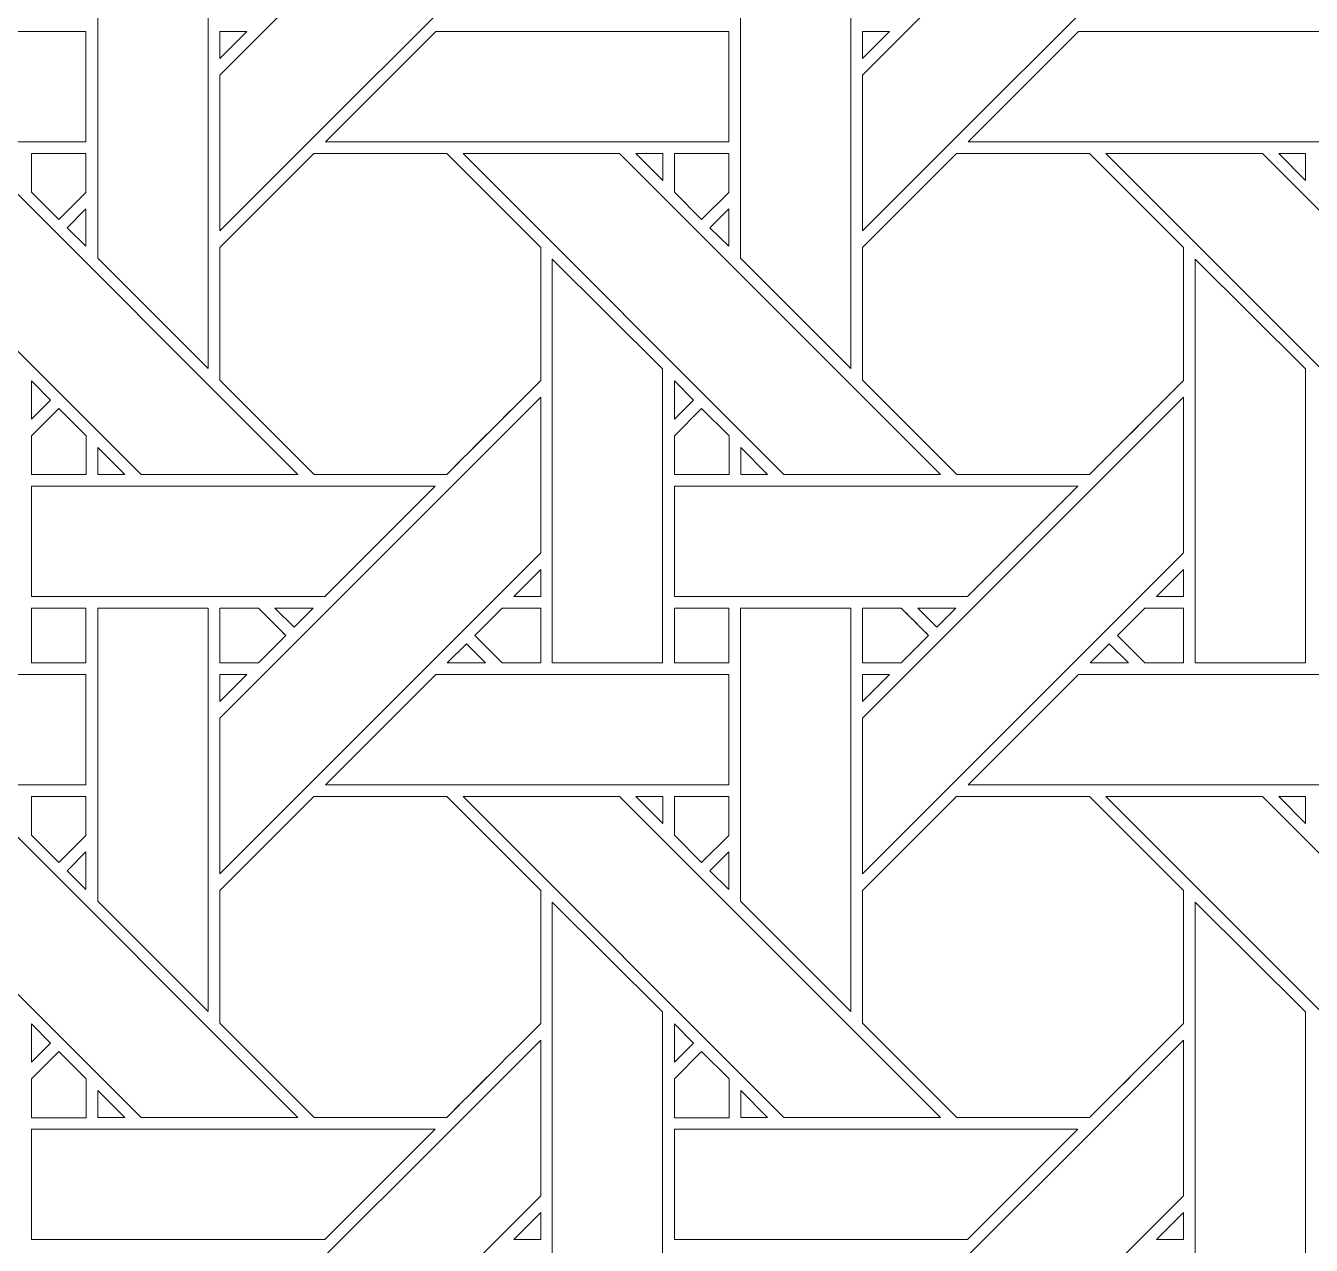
# Model space of a CAD drawing. Header units: inches. Extents: x 4.9 to 19.9, y 1.6 to 16.6.
# Drawn here: x 16.129 to 18.026, y 5.349 to 7.148 of the extents above; entities that cross this region are included whole.
import ezdxf

# ---------------------------------------------------------------- set-up
doc = ezdxf.new("R2010")
doc.units = ezdxf.units.IN
doc.header["$MEASUREMENT"] = 0
doc.layers.add('Design', color=7, linetype='Continuous', lineweight=0)

msp = doc.modelspace()

# ---------------------------------------------------------------- linework, layer by layer
at = {"layer": 'Design'}
for points, knots in [([(4.8829, 16.5948), (4.8829, 16.5948), (4.8829, 1.5948), (4.8829, 1.5948), (4.8829, 1.5948), (19.8829, 1.5948), (19.8829, 1.5948), (19.8829, 1.5948), (19.8829, 16.5948), (19.8829, 16.5948), (19.8829, 16.5948), (4.8829, 16.5948), (4.8829, 16.5948)], [0, 0, 0, 0, 1, 1, 1, 2, 2, 2, 3, 3, 3, 4, 4, 4, 4]), ([(5.684, 15.7937), (5.684, 15.7937), (5.684, 2.3959), (5.684, 2.3959), (5.684, 2.3959), (19.0818, 2.3959), (19.0818, 2.3959), (19.0818, 2.3959), (19.0818, 15.7937), (19.0818, 15.7937), (19.0818, 15.7937), (5.684, 15.7937), (5.684, 15.7937)], [0, 0, 0, 0, 1, 1, 1, 2, 2, 2, 3, 3, 3, 4, 4, 4, 4]), ([(16.889, 7.3192), (16.889, 7.3192), (16.4153, 6.8455), (16.4153, 6.8455), (16.4153, 6.8455), (16.4153, 7.0756), (16.4153, 7.0756), (16.4153, 7.0756), (16.889, 7.5492), (16.889, 7.5492), (16.889, 7.5492), (16.889, 7.3192), (16.889, 7.3192)], [0, 0, 0, 0, 1, 1, 1, 2, 2, 2, 3, 3, 3, 4, 4, 4, 4]), ([(17.8377, 7.3192), (17.8377, 7.3192), (17.364, 6.8455), (17.364, 6.8455), (17.364, 6.8455), (17.364, 7.0756), (17.364, 7.0756), (17.364, 7.0756), (17.8377, 7.5492), (17.8377, 7.5492), (17.8377, 7.5492), (17.8377, 7.3192), (17.8377, 7.3192)], [0, 0, 0, 0, 1, 1, 1, 2, 2, 2, 3, 3, 3, 4, 4, 4, 4]), ([(16.2352, 6.8055), (16.2352, 6.8055), (16.2352, 7.2377), (16.2352, 7.2377), (16.2352, 7.2377), (16.3982, 7.2377), (16.3982, 7.2377), (16.3982, 7.2377), (16.3982, 6.6426), (16.3982, 6.6426), (16.3982, 6.6426), (16.2352, 6.8055), (16.2352, 6.8055)], [0, 0, 0, 0, 1, 1, 1, 2, 2, 2, 3, 3, 3, 4, 4, 4, 4]), ([(17.184, 6.8055), (17.184, 6.8055), (17.184, 7.2377), (17.184, 7.2377), (17.184, 7.2377), (17.3469, 7.2377), (17.3469, 7.2377), (17.3469, 7.2377), (17.3469, 6.6426), (17.3469, 6.6426), (17.3469, 6.6426), (17.184, 6.8055), (17.184, 6.8055)], [0, 0, 0, 0, 1, 1, 1, 2, 2, 2, 3, 3, 3, 4, 4, 4, 4]), ([(16.2177, 7.1398), (16.2177, 7.1398), (16.2177, 6.977), (16.2177, 6.977), (16.2177, 6.977), (15.6224, 6.977), (15.6224, 6.977), (15.6224, 6.977), (15.7853, 7.1398), (15.7853, 7.1398), (15.7853, 7.1398), (16.2177, 7.1398), (16.2177, 7.1398)], [0, 0, 0, 0, 1, 1, 1, 2, 2, 2, 3, 3, 3, 4, 4, 4, 4]), ([(16.4551, 7.1398), (16.4551, 7.1398), (16.4153, 7.1), (16.4153, 7.1), (16.4153, 7.1), (16.4153, 7.1398), (16.4153, 7.1398), (16.4153, 7.1398), (16.4551, 7.1398), (16.4551, 7.1398)], [0, 0, 0, 0, 1, 1, 1, 2, 2, 2, 3, 3, 3, 3]), ([(17.1664, 7.1398), (17.1664, 7.1398), (17.1664, 6.977), (17.1664, 6.977), (17.1664, 6.977), (16.5711, 6.977), (16.5711, 6.977), (16.5711, 6.977), (16.734, 7.1398), (16.734, 7.1398), (16.734, 7.1398), (17.1664, 7.1398), (17.1664, 7.1398)], [0, 0, 0, 0, 1, 1, 1, 2, 2, 2, 3, 3, 3, 4, 4, 4, 4]), ([(17.4039, 7.1398), (17.4039, 7.1398), (17.364, 7.1), (17.364, 7.1), (17.364, 7.1), (17.364, 7.1398), (17.364, 7.1398), (17.364, 7.1398), (17.4039, 7.1398), (17.4039, 7.1398)], [0, 0, 0, 0, 1, 1, 1, 2, 2, 2, 3, 3, 3, 3]), ([(18.1152, 7.1398), (18.1152, 7.1398), (18.1152, 6.977), (18.1152, 6.977), (18.1152, 6.977), (17.5199, 6.977), (17.5199, 6.977), (17.5199, 6.977), (17.6827, 7.1398), (17.6827, 7.1398), (17.6827, 7.1398), (18.1152, 7.1398), (18.1152, 7.1398)], [0, 0, 0, 0, 1, 1, 1, 2, 2, 2, 3, 3, 3, 4, 4, 4, 4]), ([(16.2993, 6.4862), (16.2993, 6.4862), (15.8257, 6.9599), (15.8257, 6.9599), (15.8257, 6.9599), (16.0567, 6.9599), (16.0567, 6.9599), (16.0567, 6.9599), (16.5303, 6.4862), (16.5303, 6.4862), (16.5303, 6.4862), (16.2993, 6.4862), (16.2993, 6.4862)], [0, 0, 0, 0, 1, 1, 1, 2, 2, 2, 3, 3, 3, 4, 4, 4, 4]), ([(16.2177, 6.9599), (16.2177, 6.9599), (16.2177, 6.9023), (16.2177, 6.9023), (16.2177, 6.9023), (16.1778, 6.8623), (16.1778, 6.8623), (16.1778, 6.8623), (16.1375, 6.9027), (16.1375, 6.9027), (16.1375, 6.9027), (16.1375, 6.9599), (16.1375, 6.9599), (16.1375, 6.9599), (16.2177, 6.9599), (16.2177, 6.9599)], [0, 0, 0, 0, 1, 1, 1, 2, 2, 2, 3, 3, 3, 4, 4, 4, 5, 5, 5, 5]), ([(16.1778, 6.8623), (16.1778, 6.8623), (16.1375, 6.9027), (16.1375, 6.9027), (16.1375, 6.9027), (16.1375, 6.9599), (16.1375, 6.9599), (16.1375, 6.9599), (16.2177, 6.9599), (16.2177, 6.9599), (16.2177, 6.9599), (16.2177, 6.9023), (16.2177, 6.9023), (16.2177, 6.9023), (16.1778, 6.8623), (16.1778, 6.8623)], [0, 0, 0, 0, 1, 1, 1, 2, 2, 2, 3, 3, 3, 4, 4, 4, 5, 5, 5, 5]), ([(16.554, 6.9598), (16.554, 6.9598), (16.7502, 6.9598), (16.7502, 6.9598), (16.7502, 6.9598), (16.889, 6.8211), (16.889, 6.8211), (16.889, 6.8211), (16.889, 6.6249), (16.889, 6.6249), (16.8712, 6.607), (16.7593, 6.4952), (16.7503, 6.4862), (16.7503, 6.4862), (16.5546, 6.4862), (16.5546, 6.4862), (16.5546, 6.4862), (16.4153, 6.6255), (16.4153, 6.6255), (16.4153, 6.6255), (16.4153, 6.8211), (16.4153, 6.8211), (16.4153, 6.8211), (16.554, 6.9598), (16.554, 6.9598)], [0, 0, 0, 0, 1, 1, 1, 2, 2, 2, 3, 3, 3, 4, 4, 4, 5, 5, 5, 6, 6, 6, 7, 7, 7, 8, 8, 8, 8]), ([(16.889, 6.6249), (16.8711, 6.6069), (16.7592, 6.4952), (16.7503, 6.4862), (16.7503, 6.4862), (16.5546, 6.4862), (16.5546, 6.4862), (16.5546, 6.4862), (16.4153, 6.6255), (16.4153, 6.6255), (16.4153, 6.6255), (16.4153, 6.8211), (16.4153, 6.8211), (16.4153, 6.8211), (16.554, 6.9598), (16.554, 6.9598), (16.554, 6.9598), (16.7502, 6.9598), (16.7502, 6.9598), (16.7502, 6.9598), (16.889, 6.8211), (16.889, 6.8211), (16.889, 6.8211), (16.889, 6.6249), (16.889, 6.6249)], [0, 0, 0, 0, 1, 1, 1, 2, 2, 2, 3, 3, 3, 4, 4, 4, 5, 5, 5, 6, 6, 6, 7, 7, 7, 8, 8, 8, 8]), ([(17.248, 6.4862), (17.248, 6.4862), (16.7745, 6.9599), (16.7745, 6.9599), (16.7745, 6.9599), (17.0054, 6.9599), (17.0054, 6.9599), (17.0054, 6.9599), (17.479, 6.4862), (17.479, 6.4862), (17.479, 6.4862), (17.248, 6.4862), (17.248, 6.4862)], [0, 0, 0, 0, 1, 1, 1, 2, 2, 2, 3, 3, 3, 4, 4, 4, 4]), ([(17.069, 6.9599), (17.069, 6.9599), (17.069, 6.92), (17.069, 6.92), (17.069, 6.92), (17.0295, 6.9599), (17.0295, 6.9599), (17.0295, 6.9599), (17.069, 6.9599), (17.069, 6.9599)], [0, 0, 0, 0, 1, 1, 1, 2, 2, 2, 3, 3, 3, 3]), ([(17.1665, 6.9599), (17.1665, 6.9599), (17.1665, 6.9023), (17.1665, 6.9023), (17.1665, 6.9023), (17.1265, 6.8623), (17.1265, 6.8623), (17.1265, 6.8623), (17.0862, 6.9027), (17.0862, 6.9027), (17.0862, 6.9027), (17.0862, 6.9599), (17.0862, 6.9599), (17.0862, 6.9599), (17.1665, 6.9599), (17.1665, 6.9599)], [0, 0, 0, 0, 1, 1, 1, 2, 2, 2, 3, 3, 3, 4, 4, 4, 5, 5, 5, 5]), ([(17.1265, 6.8623), (17.1265, 6.8623), (17.0862, 6.9027), (17.0862, 6.9027), (17.0862, 6.9027), (17.0862, 6.9599), (17.0862, 6.9599), (17.0862, 6.9599), (17.1665, 6.9599), (17.1665, 6.9599), (17.1665, 6.9599), (17.1665, 6.9023), (17.1665, 6.9023), (17.1665, 6.9023), (17.1265, 6.8623), (17.1265, 6.8623)], [0, 0, 0, 0, 1, 1, 1, 2, 2, 2, 3, 3, 3, 4, 4, 4, 5, 5, 5, 5]), ([(17.5028, 6.9598), (17.5028, 6.9598), (17.699, 6.9598), (17.699, 6.9598), (17.699, 6.9598), (17.8377, 6.8211), (17.8377, 6.8211), (17.8377, 6.8211), (17.8377, 6.6249), (17.8377, 6.6249), (17.8199, 6.607), (17.708, 6.4952), (17.699, 6.4862), (17.699, 6.4862), (17.5033, 6.4862), (17.5033, 6.4862), (17.5033, 6.4862), (17.3641, 6.6255), (17.3641, 6.6255), (17.3641, 6.6255), (17.3641, 6.8211), (17.3641, 6.8211), (17.3641, 6.8211), (17.5028, 6.9598), (17.5028, 6.9598)], [0, 0, 0, 0, 1, 1, 1, 2, 2, 2, 3, 3, 3, 4, 4, 4, 5, 5, 5, 6, 6, 6, 7, 7, 7, 8, 8, 8, 8]), ([(17.8377, 6.6249), (17.82, 6.6071), (17.7081, 6.4953), (17.699, 6.4862), (17.699, 6.4862), (17.5033, 6.4862), (17.5033, 6.4862), (17.5033, 6.4862), (17.3641, 6.6255), (17.3641, 6.6255), (17.3641, 6.6255), (17.3641, 6.8211), (17.3641, 6.8211), (17.3641, 6.8211), (17.5028, 6.9598), (17.5028, 6.9598), (17.5028, 6.9598), (17.699, 6.9598), (17.699, 6.9598), (17.699, 6.9598), (17.8377, 6.8211), (17.8377, 6.8211), (17.8377, 6.8211), (17.8377, 6.6249), (17.8377, 6.6249)], [0, 0, 0, 0, 1, 1, 1, 2, 2, 2, 3, 3, 3, 4, 4, 4, 5, 5, 5, 6, 6, 6, 7, 7, 7, 8, 8, 8, 8]), ([(18.1968, 6.4862), (18.1968, 6.4862), (17.7232, 6.9599), (17.7232, 6.9599), (17.7232, 6.9599), (17.9541, 6.9599), (17.9541, 6.9599), (17.9541, 6.9599), (18.4278, 6.4862), (18.4278, 6.4862), (18.4278, 6.4862), (18.1968, 6.4862), (18.1968, 6.4862)], [0, 0, 0, 0, 1, 1, 1, 2, 2, 2, 3, 3, 3, 4, 4, 4, 4]), ([(18.0177, 6.9599), (18.0177, 6.9599), (18.0177, 6.92), (18.0177, 6.92), (18.0177, 6.92), (17.9783, 6.9599), (17.9783, 6.9599), (17.9783, 6.9599), (18.0177, 6.9599), (18.0177, 6.9599)], [0, 0, 0, 0, 1, 1, 1, 2, 2, 2, 3, 3, 3, 3]), ([(16.2177, 6.878), (16.2177, 6.878), (16.2177, 6.8229), (16.2177, 6.8229), (16.2177, 6.8229), (16.1899, 6.8503), (16.1899, 6.8503), (16.1899, 6.8503), (16.2177, 6.878), (16.2177, 6.878)], [0, 0, 0, 0, 1, 1, 1, 2, 2, 2, 3, 3, 3, 3]), ([(17.1664, 6.878), (17.1664, 6.878), (17.1664, 6.8229), (17.1664, 6.8229), (17.1664, 6.8229), (17.1387, 6.8503), (17.1387, 6.8503), (17.1387, 6.8503), (17.1664, 6.878), (17.1664, 6.878)], [0, 0, 0, 0, 1, 1, 1, 2, 2, 2, 3, 3, 3, 3]), ([(16.9061, 6.2082), (16.9061, 6.2082), (16.9061, 6.8041), (16.9061, 6.8041), (16.9061, 6.8041), (17.0689, 6.6419), (17.0689, 6.6419), (17.0689, 6.6419), (17.0689, 6.2082), (17.0689, 6.2082), (17.0689, 6.2082), (16.9061, 6.2082), (16.9061, 6.2082)], [0, 0, 0, 0, 1, 1, 1, 2, 2, 2, 3, 3, 3, 4, 4, 4, 4]), ([(17.8548, 6.2082), (17.8548, 6.2082), (17.8548, 6.8041), (17.8548, 6.8041), (17.8548, 6.8041), (18.0176, 6.6419), (18.0176, 6.6419), (18.0176, 6.6419), (18.0176, 6.2082), (18.0176, 6.2082), (18.0176, 6.2082), (17.8548, 6.2082), (17.8548, 6.2082)], [0, 0, 0, 0, 1, 1, 1, 2, 2, 2, 3, 3, 3, 4, 4, 4, 4]), ([(16.1374, 6.5677), (16.1374, 6.5677), (16.1374, 6.6244), (16.1374, 6.6244), (16.1374, 6.6244), (16.1656, 6.5958), (16.1656, 6.5958), (16.1656, 6.5958), (16.1374, 6.5677), (16.1374, 6.5677)], [0, 0, 0, 0, 1, 1, 1, 2, 2, 2, 3, 3, 3, 3]), ([(17.0862, 6.5677), (17.0862, 6.5677), (17.0862, 6.6244), (17.0862, 6.6244), (17.0862, 6.6244), (17.1144, 6.5958), (17.1144, 6.5958), (17.1144, 6.5958), (17.0862, 6.5677), (17.0862, 6.5677)], [0, 0, 0, 0, 1, 1, 1, 2, 2, 2, 3, 3, 3, 3]), ([(16.889, 6.3705), (16.889, 6.3705), (16.4153, 5.8968), (16.4153, 5.8968), (16.4153, 5.8968), (16.4153, 6.1269), (16.4153, 6.1269), (16.4153, 6.1269), (16.889, 6.6005), (16.889, 6.6005), (16.889, 6.6005), (16.889, 6.3705), (16.889, 6.3705)], [0, 0, 0, 0, 1, 1, 1, 2, 2, 2, 3, 3, 3, 4, 4, 4, 4]), ([(17.8377, 6.3705), (17.8377, 6.3705), (17.364, 5.8968), (17.364, 5.8968), (17.364, 5.8968), (17.364, 6.1269), (17.364, 6.1269), (17.364, 6.1269), (17.8377, 6.6005), (17.8377, 6.6005), (17.8377, 6.6005), (17.8377, 6.3705), (17.8377, 6.3705)], [0, 0, 0, 0, 1, 1, 1, 2, 2, 2, 3, 3, 3, 4, 4, 4, 4]), ([(16.1375, 6.486), (16.1375, 6.486), (16.1375, 6.5433), (16.1375, 6.5433), (16.1375, 6.5433), (16.1778, 6.5836), (16.1778, 6.5836), (16.1778, 6.5836), (16.2181, 6.5433), (16.2181, 6.5433), (16.2181, 6.5433), (16.2181, 6.486), (16.2181, 6.486), (16.2181, 6.486), (16.1375, 6.486), (16.1375, 6.486)], [0, 0, 0, 0, 1, 1, 1, 2, 2, 2, 3, 3, 3, 4, 4, 4, 5, 5, 5, 5]), ([(16.1778, 6.5836), (16.1778, 6.5836), (16.2181, 6.5433), (16.2181, 6.5433), (16.2181, 6.5433), (16.2181, 6.486), (16.2181, 6.486), (16.2181, 6.486), (16.1375, 6.486), (16.1375, 6.486), (16.1375, 6.486), (16.1375, 6.5433), (16.1375, 6.5433), (16.1375, 6.5433), (16.1778, 6.5836), (16.1778, 6.5836)], [0, 0, 0, 0, 1, 1, 1, 2, 2, 2, 3, 3, 3, 4, 4, 4, 5, 5, 5, 5]), ([(17.0862, 6.486), (17.0862, 6.486), (17.0862, 6.5433), (17.0862, 6.5433), (17.0862, 6.5433), (17.1265, 6.5836), (17.1265, 6.5836), (17.1265, 6.5836), (17.1669, 6.5433), (17.1669, 6.5433), (17.1669, 6.5433), (17.1669, 6.486), (17.1669, 6.486), (17.1669, 6.486), (17.0862, 6.486), (17.0862, 6.486)], [0, 0, 0, 0, 1, 1, 1, 2, 2, 2, 3, 3, 3, 4, 4, 4, 5, 5, 5, 5]), ([(17.1265, 6.5836), (17.1265, 6.5836), (17.1669, 6.5433), (17.1669, 6.5433), (17.1669, 6.5433), (17.1669, 6.486), (17.1669, 6.486), (17.1669, 6.486), (17.0862, 6.486), (17.0862, 6.486), (17.0862, 6.486), (17.0862, 6.5433), (17.0862, 6.5433), (17.0862, 6.5433), (17.1265, 6.5836), (17.1265, 6.5836)], [0, 0, 0, 0, 1, 1, 1, 2, 2, 2, 3, 3, 3, 4, 4, 4, 5, 5, 5, 5]), ([(16.2354, 6.4862), (16.2354, 6.4862), (16.2354, 6.526), (16.2354, 6.526), (16.2354, 6.526), (16.2751, 6.4862), (16.2751, 6.4862), (16.2751, 6.4862), (16.2354, 6.4862), (16.2354, 6.4862)], [0, 0, 0, 0, 1, 1, 1, 2, 2, 2, 3, 3, 3, 3]), ([(17.1841, 6.4862), (17.1841, 6.4862), (17.1841, 6.526), (17.1841, 6.526), (17.1841, 6.526), (17.2238, 6.4862), (17.2238, 6.4862), (17.2238, 6.4862), (17.1841, 6.4862), (17.1841, 6.4862)], [0, 0, 0, 0, 1, 1, 1, 2, 2, 2, 3, 3, 3, 3]), ([(16.5704, 6.3063), (16.5704, 6.3063), (16.1375, 6.3063), (16.1375, 6.3063), (16.1375, 6.3063), (16.1375, 6.469), (16.1375, 6.469), (16.1375, 6.469), (16.7332, 6.469), (16.7332, 6.469), (16.7332, 6.469), (16.5704, 6.3063), (16.5704, 6.3063)], [0, 0, 0, 0, 1, 1, 1, 2, 2, 2, 3, 3, 3, 4, 4, 4, 4]), ([(17.5191, 6.3063), (17.5191, 6.3063), (17.0862, 6.3063), (17.0862, 6.3063), (17.0862, 6.3063), (17.0862, 6.469), (17.0862, 6.469), (17.0862, 6.469), (17.6819, 6.469), (17.6819, 6.469), (17.6819, 6.469), (17.5191, 6.3063), (17.5191, 6.3063)], [0, 0, 0, 0, 1, 1, 1, 2, 2, 2, 3, 3, 3, 4, 4, 4, 4]), ([(16.889, 6.3461), (16.889, 6.3461), (16.889, 6.3063), (16.889, 6.3063), (16.889, 6.3063), (16.8492, 6.3063), (16.8492, 6.3063), (16.8492, 6.3063), (16.889, 6.3461), (16.889, 6.3461)], [0, 0, 0, 0, 1, 1, 1, 2, 2, 2, 3, 3, 3, 3]), ([(17.8377, 6.3461), (17.8377, 6.3461), (17.8377, 6.3063), (17.8377, 6.3063), (17.8377, 6.3063), (17.7979, 6.3063), (17.7979, 6.3063), (17.7979, 6.3063), (17.8377, 6.3461), (17.8377, 6.3461)], [0, 0, 0, 0, 1, 1, 1, 2, 2, 2, 3, 3, 3, 3]), ([(16.1375, 6.289), (16.1375, 6.289), (16.2177, 6.289), (16.2177, 6.289), (16.2177, 6.289), (16.2177, 6.2082), (16.2177, 6.2082), (16.2177, 6.2082), (16.1375, 6.2082), (16.1375, 6.2082), (16.1375, 6.2082), (16.1375, 6.289), (16.1375, 6.289)], [0, 0, 0, 0, 1, 1, 1, 2, 2, 2, 3, 3, 3, 4, 4, 4, 4]), ([(16.1375, 6.2082), (16.1375, 6.2082), (16.1375, 6.289), (16.1375, 6.289), (16.1375, 6.289), (16.2177, 6.289), (16.2177, 6.289), (16.2177, 6.289), (16.2177, 6.2082), (16.2177, 6.2082), (16.2177, 6.2082), (16.1375, 6.2082), (16.1375, 6.2082)], [0, 0, 0, 0, 1, 1, 1, 2, 2, 2, 3, 3, 3, 4, 4, 4, 4]), ([(16.2352, 5.8568), (16.2352, 5.8568), (16.2352, 6.289), (16.2352, 6.289), (16.2352, 6.289), (16.3982, 6.289), (16.3982, 6.289), (16.3982, 6.289), (16.3982, 5.6939), (16.3982, 5.6939), (16.3982, 5.6939), (16.2352, 5.8568), (16.2352, 5.8568)], [0, 0, 0, 0, 1, 1, 1, 2, 2, 2, 3, 3, 3, 4, 4, 4, 4]), ([(16.4724, 6.289), (16.4775, 6.2839), (16.5083, 6.2531), (16.5127, 6.2486), (16.5127, 6.2486), (16.4723, 6.2082), (16.4723, 6.2082), (16.4723, 6.2082), (16.4153, 6.2082), (16.4153, 6.2082), (16.4153, 6.2082), (16.4153, 6.289), (16.4153, 6.289), (16.4153, 6.289), (16.4724, 6.289), (16.4724, 6.289)], [0, 0, 0, 0, 1, 1, 1, 2, 2, 2, 3, 3, 3, 4, 4, 4, 5, 5, 5, 5]), ([(16.5127, 6.2486), (16.5127, 6.2486), (16.4723, 6.2082), (16.4723, 6.2082), (16.4723, 6.2082), (16.4153, 6.2082), (16.4153, 6.2082), (16.4153, 6.2082), (16.4153, 6.289), (16.4153, 6.289), (16.4153, 6.289), (16.4724, 6.289), (16.4724, 6.289), (16.4777, 6.2837), (16.5085, 6.2528), (16.5127, 6.2486)], [0, 0, 0, 0, 1, 1, 1, 2, 2, 2, 3, 3, 3, 4, 4, 4, 5, 5, 5, 5]), ([(16.4967, 6.289), (16.4967, 6.289), (16.5532, 6.289), (16.5532, 6.289), (16.5532, 6.289), (16.5249, 6.2608), (16.5249, 6.2608), (16.5249, 6.2608), (16.4967, 6.289), (16.4967, 6.289)], [0, 0, 0, 0, 1, 1, 1, 2, 2, 2, 3, 3, 3, 3]), ([(16.8319, 6.2082), (16.8319, 6.2082), (16.7915, 6.2486), (16.7915, 6.2486), (16.7915, 6.2486), (16.832, 6.289), (16.832, 6.289), (16.832, 6.289), (16.889, 6.289), (16.889, 6.289), (16.889, 6.289), (16.889, 6.2082), (16.889, 6.2082), (16.889, 6.2082), (16.8319, 6.2082), (16.8319, 6.2082)], [0, 0, 0, 0, 1, 1, 1, 2, 2, 2, 3, 3, 3, 4, 4, 4, 5, 5, 5, 5]), ([(16.889, 6.2082), (16.889, 6.2082), (16.8319, 6.2082), (16.8319, 6.2082), (16.8319, 6.2082), (16.7915, 6.2486), (16.7915, 6.2486), (16.7915, 6.2486), (16.832, 6.289), (16.832, 6.289), (16.832, 6.289), (16.889, 6.289), (16.889, 6.289), (16.889, 6.289), (16.889, 6.2082), (16.889, 6.2082)], [0, 0, 0, 0, 1, 1, 1, 2, 2, 2, 3, 3, 3, 4, 4, 4, 5, 5, 5, 5]), ([(17.0862, 6.2082), (17.0862, 6.2082), (17.0862, 6.289), (17.0862, 6.289), (17.0862, 6.289), (17.1665, 6.289), (17.1665, 6.289), (17.1665, 6.289), (17.1665, 6.2082), (17.1665, 6.2082), (17.1665, 6.2082), (17.0862, 6.2082), (17.0862, 6.2082)], [0, 0, 0, 0, 1, 1, 1, 2, 2, 2, 3, 3, 3, 4, 4, 4, 4]), ([(17.0862, 6.2082), (17.0862, 6.2082), (17.0862, 6.289), (17.0862, 6.289), (17.0862, 6.289), (17.1665, 6.289), (17.1665, 6.289), (17.1665, 6.289), (17.1665, 6.2082), (17.1665, 6.2082), (17.1665, 6.2082), (17.0862, 6.2082), (17.0862, 6.2082)], [0, 0, 0, 0, 1, 1, 1, 2, 2, 2, 3, 3, 3, 4, 4, 4, 4]), ([(17.184, 5.8568), (17.184, 5.8568), (17.184, 6.289), (17.184, 6.289), (17.184, 6.289), (17.3469, 6.289), (17.3469, 6.289), (17.3469, 6.289), (17.3469, 5.6939), (17.3469, 5.6939), (17.3469, 5.6939), (17.184, 5.8568), (17.184, 5.8568)], [0, 0, 0, 0, 1, 1, 1, 2, 2, 2, 3, 3, 3, 4, 4, 4, 4]), ([(17.4211, 6.289), (17.4263, 6.2839), (17.457, 6.2531), (17.4615, 6.2486), (17.4615, 6.2486), (17.421, 6.2082), (17.421, 6.2082), (17.421, 6.2082), (17.3641, 6.2082), (17.3641, 6.2082), (17.3641, 6.2082), (17.3641, 6.289), (17.3641, 6.289), (17.3641, 6.289), (17.4211, 6.289), (17.4211, 6.289)], [0, 0, 0, 0, 1, 1, 1, 2, 2, 2, 3, 3, 3, 4, 4, 4, 5, 5, 5, 5]), ([(17.4467, 6.2634), (17.4467, 6.2634), (17.4615, 6.2486), (17.4615, 6.2486), (17.4615, 6.2486), (17.421, 6.2082), (17.421, 6.2082), (17.421, 6.2082), (17.3641, 6.2082), (17.3641, 6.2082), (17.3641, 6.2082), (17.3641, 6.289), (17.3641, 6.289), (17.3641, 6.289), (17.4211, 6.289), (17.4211, 6.289), (17.4267, 6.2834), (17.4371, 6.273), (17.4467, 6.2634)], [0, 0, 0, 0, 1, 1, 1, 2, 2, 2, 3, 3, 3, 4, 4, 4, 5, 5, 5, 6, 6, 6, 6]), ([(17.4455, 6.289), (17.4455, 6.289), (17.5019, 6.289), (17.5019, 6.289), (17.5019, 6.289), (17.4736, 6.2608), (17.4736, 6.2608), (17.4736, 6.2608), (17.4455, 6.289), (17.4455, 6.289)], [0, 0, 0, 0, 1, 1, 1, 2, 2, 2, 3, 3, 3, 3]), ([(17.7806, 6.2082), (17.7806, 6.2082), (17.7403, 6.2486), (17.7403, 6.2486), (17.7403, 6.2486), (17.7807, 6.289), (17.7807, 6.289), (17.7807, 6.289), (17.8377, 6.289), (17.8377, 6.289), (17.8377, 6.289), (17.8377, 6.2082), (17.8377, 6.2082), (17.8377, 6.2082), (17.7806, 6.2082), (17.7806, 6.2082)], [0, 0, 0, 0, 1, 1, 1, 2, 2, 2, 3, 3, 3, 4, 4, 4, 5, 5, 5, 5]), ([(17.8377, 6.2082), (17.8377, 6.2082), (17.7806, 6.2082), (17.7806, 6.2082), (17.7806, 6.2082), (17.7403, 6.2486), (17.7403, 6.2486), (17.7403, 6.2486), (17.7807, 6.289), (17.7807, 6.289), (17.7807, 6.289), (17.8377, 6.289), (17.8377, 6.289), (17.8377, 6.289), (17.8377, 6.2082), (17.8377, 6.2082)], [0, 0, 0, 0, 1, 1, 1, 2, 2, 2, 3, 3, 3, 4, 4, 4, 5, 5, 5, 5]), ([(16.7794, 6.2365), (16.7794, 6.2365), (16.8076, 6.2082), (16.8076, 6.2082), (16.8076, 6.2082), (16.7511, 6.2082), (16.7511, 6.2082), (16.7511, 6.2082), (16.7794, 6.2365), (16.7794, 6.2365)], [0, 0, 0, 0, 1, 1, 1, 2, 2, 2, 3, 3, 3, 3]), ([(17.7281, 6.2365), (17.7281, 6.2365), (17.7564, 6.2082), (17.7564, 6.2082), (17.7564, 6.2082), (17.6999, 6.2082), (17.6999, 6.2082), (17.6999, 6.2082), (17.7281, 6.2365), (17.7281, 6.2365)], [0, 0, 0, 0, 1, 1, 1, 2, 2, 2, 3, 3, 3, 3]), ([(16.2177, 6.1911), (16.2177, 6.1911), (16.2177, 6.0283), (16.2177, 6.0283), (16.2177, 6.0283), (15.6224, 6.0283), (15.6224, 6.0283), (15.6224, 6.0283), (15.7853, 6.1911), (15.7853, 6.1911), (15.7853, 6.1911), (16.2177, 6.1911), (16.2177, 6.1911)], [0, 0, 0, 0, 1, 1, 1, 2, 2, 2, 3, 3, 3, 4, 4, 4, 4]), ([(16.4551, 6.1911), (16.4551, 6.1911), (16.4153, 6.1513), (16.4153, 6.1513), (16.4153, 6.1513), (16.4153, 6.1911), (16.4153, 6.1911), (16.4153, 6.1911), (16.4551, 6.1911), (16.4551, 6.1911)], [0, 0, 0, 0, 1, 1, 1, 2, 2, 2, 3, 3, 3, 3]), ([(17.1664, 6.1911), (17.1664, 6.1911), (17.1664, 6.0283), (17.1664, 6.0283), (17.1664, 6.0283), (16.5711, 6.0283), (16.5711, 6.0283), (16.5711, 6.0283), (16.734, 6.1911), (16.734, 6.1911), (16.734, 6.1911), (17.1664, 6.1911), (17.1664, 6.1911)], [0, 0, 0, 0, 1, 1, 1, 2, 2, 2, 3, 3, 3, 4, 4, 4, 4]), ([(17.4039, 6.1911), (17.4039, 6.1911), (17.364, 6.1513), (17.364, 6.1513), (17.364, 6.1513), (17.364, 6.1911), (17.364, 6.1911), (17.364, 6.1911), (17.4039, 6.1911), (17.4039, 6.1911)], [0, 0, 0, 0, 1, 1, 1, 2, 2, 2, 3, 3, 3, 3]), ([(18.1152, 6.1911), (18.1152, 6.1911), (18.1152, 6.0283), (18.1152, 6.0283), (18.1152, 6.0283), (17.5199, 6.0283), (17.5199, 6.0283), (17.5199, 6.0283), (17.6827, 6.1911), (17.6827, 6.1911), (17.6827, 6.1911), (18.1152, 6.1911), (18.1152, 6.1911)], [0, 0, 0, 0, 1, 1, 1, 2, 2, 2, 3, 3, 3, 4, 4, 4, 4]), ([(15.8257, 6.0112), (15.8257, 6.0112), (16.0567, 6.0112), (16.0567, 6.0112), (16.0567, 6.0112), (16.5303, 5.5375), (16.5303, 5.5375), (16.5303, 5.5375), (16.2993, 5.5375), (16.2993, 5.5375), (16.2993, 5.5375), (15.8257, 6.0112), (15.8257, 6.0112)], [0, 0, 0, 0, 1, 1, 1, 2, 2, 2, 3, 3, 3, 4, 4, 4, 4]), ([(16.2177, 6.0111), (16.2177, 6.0111), (16.2177, 5.9535), (16.2177, 5.9535), (16.2177, 5.9535), (16.1778, 5.9136), (16.1778, 5.9136), (16.1778, 5.9136), (16.1375, 5.9539), (16.1375, 5.9539), (16.1375, 5.9539), (16.1375, 6.0111), (16.1375, 6.0111), (16.1375, 6.0111), (16.2177, 6.0111), (16.2177, 6.0111)], [0, 0, 0, 0, 1, 1, 1, 2, 2, 2, 3, 3, 3, 4, 4, 4, 5, 5, 5, 5]), ([(16.1778, 5.9136), (16.1778, 5.9136), (16.1375, 5.9539), (16.1375, 5.9539), (16.1375, 5.9539), (16.1375, 6.0111), (16.1375, 6.0111), (16.1375, 6.0111), (16.2177, 6.0111), (16.2177, 6.0111), (16.2177, 6.0111), (16.2177, 5.9535), (16.2177, 5.9535), (16.2177, 5.9535), (16.1778, 5.9136), (16.1778, 5.9136)], [0, 0, 0, 0, 1, 1, 1, 2, 2, 2, 3, 3, 3, 4, 4, 4, 5, 5, 5, 5]), ([(16.554, 6.0111), (16.554, 6.0111), (16.7502, 6.0111), (16.7502, 6.0111), (16.7502, 6.0111), (16.889, 5.8724), (16.889, 5.8724), (16.889, 5.8724), (16.889, 5.6762), (16.889, 5.6762), (16.8712, 5.6582), (16.7593, 5.5465), (16.7503, 5.5375), (16.7503, 5.5375), (16.5546, 5.5375), (16.5546, 5.5375), (16.5546, 5.5375), (16.4153, 5.6767), (16.4153, 5.6767), (16.4153, 5.6767), (16.4153, 5.8724), (16.4153, 5.8724), (16.4153, 5.8724), (16.554, 6.0111), (16.554, 6.0111)], [0, 0, 0, 0, 1, 1, 1, 2, 2, 2, 3, 3, 3, 4, 4, 4, 5, 5, 5, 6, 6, 6, 7, 7, 7, 8, 8, 8, 8]), ([(16.889, 5.6762), (16.8711, 5.6582), (16.7592, 5.5464), (16.7503, 5.5375), (16.7503, 5.5375), (16.5546, 5.5375), (16.5546, 5.5375), (16.5546, 5.5375), (16.4153, 5.6767), (16.4153, 5.6767), (16.4153, 5.6767), (16.4153, 5.8724), (16.4153, 5.8724), (16.4153, 5.8724), (16.554, 6.0111), (16.554, 6.0111), (16.554, 6.0111), (16.7502, 6.0111), (16.7502, 6.0111), (16.7502, 6.0111), (16.889, 5.8724), (16.889, 5.8724), (16.889, 5.8724), (16.889, 5.6762), (16.889, 5.6762)], [0, 0, 0, 0, 1, 1, 1, 2, 2, 2, 3, 3, 3, 4, 4, 4, 5, 5, 5, 6, 6, 6, 7, 7, 7, 8, 8, 8, 8]), ([(17.248, 5.5375), (17.248, 5.5375), (16.7745, 6.0112), (16.7745, 6.0112), (16.7745, 6.0112), (17.0054, 6.0112), (17.0054, 6.0112), (17.0054, 6.0112), (17.479, 5.5375), (17.479, 5.5375), (17.479, 5.5375), (17.248, 5.5375), (17.248, 5.5375)], [0, 0, 0, 0, 1, 1, 1, 2, 2, 2, 3, 3, 3, 4, 4, 4, 4]), ([(17.069, 6.0111), (17.069, 6.0111), (17.069, 5.9713), (17.069, 5.9713), (17.069, 5.9713), (17.0295, 6.0111), (17.0295, 6.0111), (17.0295, 6.0111), (17.069, 6.0111), (17.069, 6.0111)], [0, 0, 0, 0, 1, 1, 1, 2, 2, 2, 3, 3, 3, 3]), ([(17.1665, 6.0111), (17.1665, 6.0111), (17.1665, 5.9535), (17.1665, 5.9535), (17.1665, 5.9535), (17.1265, 5.9136), (17.1265, 5.9136), (17.1265, 5.9136), (17.0862, 5.9539), (17.0862, 5.9539), (17.0862, 5.9539), (17.0862, 6.0111), (17.0862, 6.0111), (17.0862, 6.0111), (17.1665, 6.0111), (17.1665, 6.0111)], [0, 0, 0, 0, 1, 1, 1, 2, 2, 2, 3, 3, 3, 4, 4, 4, 5, 5, 5, 5]), ([(17.1265, 5.9136), (17.1265, 5.9136), (17.0862, 5.9539), (17.0862, 5.9539), (17.0862, 5.9539), (17.0862, 6.0111), (17.0862, 6.0111), (17.0862, 6.0111), (17.1665, 6.0111), (17.1665, 6.0111), (17.1665, 6.0111), (17.1665, 5.9535), (17.1665, 5.9535), (17.1665, 5.9535), (17.1265, 5.9136), (17.1265, 5.9136)], [0, 0, 0, 0, 1, 1, 1, 2, 2, 2, 3, 3, 3, 4, 4, 4, 5, 5, 5, 5]), ([(17.5028, 6.0111), (17.5028, 6.0111), (17.699, 6.0111), (17.699, 6.0111), (17.699, 6.0111), (17.8377, 5.8724), (17.8377, 5.8724), (17.8377, 5.8724), (17.8377, 5.6762), (17.8377, 5.6762), (17.8199, 5.6582), (17.708, 5.5465), (17.699, 5.5375), (17.699, 5.5375), (17.5033, 5.5375), (17.5033, 5.5375), (17.5033, 5.5375), (17.3641, 5.6767), (17.3641, 5.6767), (17.3641, 5.6767), (17.3641, 5.8724), (17.3641, 5.8724), (17.3641, 5.8724), (17.5028, 6.0111), (17.5028, 6.0111)], [0, 0, 0, 0, 1, 1, 1, 2, 2, 2, 3, 3, 3, 4, 4, 4, 5, 5, 5, 6, 6, 6, 7, 7, 7, 8, 8, 8, 8]), ([(17.8377, 5.6762), (17.8199, 5.6582), (17.708, 5.5464), (17.699, 5.5375), (17.699, 5.5375), (17.5033, 5.5375), (17.5033, 5.5375), (17.5033, 5.5375), (17.3641, 5.6767), (17.3641, 5.6767), (17.3641, 5.6767), (17.3641, 5.8724), (17.3641, 5.8724), (17.3641, 5.8724), (17.5028, 6.0111), (17.5028, 6.0111), (17.5028, 6.0111), (17.699, 6.0111), (17.699, 6.0111), (17.699, 6.0111), (17.8377, 5.8724), (17.8377, 5.8724), (17.8377, 5.8724), (17.8377, 5.6762), (17.8377, 5.6762)], [0, 0, 0, 0, 1, 1, 1, 2, 2, 2, 3, 3, 3, 4, 4, 4, 5, 5, 5, 6, 6, 6, 7, 7, 7, 8, 8, 8, 8]), ([(18.1967, 5.5375), (18.1967, 5.5375), (17.7232, 6.0112), (17.7232, 6.0112), (17.7232, 6.0112), (17.9541, 6.0112), (17.9541, 6.0112), (17.9541, 6.0112), (18.4278, 5.5375), (18.4278, 5.5375), (18.4278, 5.5375), (18.1967, 5.5375), (18.1967, 5.5375)], [0, 0, 0, 0, 1, 1, 1, 2, 2, 2, 3, 3, 3, 4, 4, 4, 4]), ([(18.0177, 6.0111), (18.0177, 6.0111), (18.0177, 5.9713), (18.0177, 5.9713), (18.0177, 5.9713), (17.9783, 6.0111), (17.9783, 6.0111), (17.9783, 6.0111), (18.0177, 6.0111), (18.0177, 6.0111)], [0, 0, 0, 0, 1, 1, 1, 2, 2, 2, 3, 3, 3, 3]), ([(16.2177, 5.9293), (16.2177, 5.9293), (16.2177, 5.8741), (16.2177, 5.8741), (16.2177, 5.8741), (16.1899, 5.9015), (16.1899, 5.9015), (16.1899, 5.9015), (16.2177, 5.9293), (16.2177, 5.9293)], [0, 0, 0, 0, 1, 1, 1, 2, 2, 2, 3, 3, 3, 3]), ([(17.1664, 5.9293), (17.1664, 5.9293), (17.1664, 5.8741), (17.1664, 5.8741), (17.1664, 5.8741), (17.1387, 5.9015), (17.1387, 5.9015), (17.1387, 5.9015), (17.1664, 5.9293), (17.1664, 5.9293)], [0, 0, 0, 0, 1, 1, 1, 2, 2, 2, 3, 3, 3, 3]), ([(16.9061, 5.2595), (16.9061, 5.2595), (16.9061, 5.8553), (16.9061, 5.8553), (16.9061, 5.8553), (17.0689, 5.6932), (17.0689, 5.6932), (17.0689, 5.6932), (17.0689, 5.2595), (17.0689, 5.2595), (17.0689, 5.2595), (16.9061, 5.2595), (16.9061, 5.2595)], [0, 0, 0, 0, 1, 1, 1, 2, 2, 2, 3, 3, 3, 4, 4, 4, 4]), ([(17.8548, 5.2595), (17.8548, 5.2595), (17.8548, 5.8553), (17.8548, 5.8553), (17.8548, 5.8553), (18.0176, 5.6932), (18.0176, 5.6932), (18.0176, 5.6932), (18.0176, 5.2595), (18.0176, 5.2595), (18.0176, 5.2595), (17.8548, 5.2595), (17.8548, 5.2595)], [0, 0, 0, 0, 1, 1, 1, 2, 2, 2, 3, 3, 3, 4, 4, 4, 4]), ([(16.1374, 5.6189), (16.1374, 5.6189), (16.1374, 5.6757), (16.1374, 5.6757), (16.1374, 5.6757), (16.1656, 5.6471), (16.1656, 5.6471), (16.1656, 5.6471), (16.1374, 5.6189), (16.1374, 5.6189)], [0, 0, 0, 0, 1, 1, 1, 2, 2, 2, 3, 3, 3, 3]), ([(17.0862, 5.6189), (17.0862, 5.6189), (17.0862, 5.6757), (17.0862, 5.6757), (17.0862, 5.6757), (17.1144, 5.6471), (17.1144, 5.6471), (17.1144, 5.6471), (17.0862, 5.6189), (17.0862, 5.6189)], [0, 0, 0, 0, 1, 1, 1, 2, 2, 2, 3, 3, 3, 3]), ([(16.4153, 5.1782), (16.4153, 5.1782), (16.889, 5.6518), (16.889, 5.6518), (16.889, 5.6518), (16.889, 5.4217), (16.889, 5.4217), (16.889, 5.4217), (16.4153, 4.9481), (16.4153, 4.9481), (16.4153, 4.9481), (16.4153, 5.1782), (16.4153, 5.1782)], [0, 0, 0, 0, 1, 1, 1, 2, 2, 2, 3, 3, 3, 4, 4, 4, 4]), ([(17.8377, 5.4217), (17.8377, 5.4217), (17.364, 4.9481), (17.364, 4.9481), (17.364, 4.9481), (17.364, 5.1782), (17.364, 5.1782), (17.364, 5.1782), (17.8377, 5.6518), (17.8377, 5.6518), (17.8377, 5.6518), (17.8377, 5.4217), (17.8377, 5.4217)], [0, 0, 0, 0, 1, 1, 1, 2, 2, 2, 3, 3, 3, 4, 4, 4, 4]), ([(16.1375, 5.5372), (16.1375, 5.5372), (16.1375, 5.5945), (16.1375, 5.5945), (16.1375, 5.5945), (16.1778, 5.6349), (16.1778, 5.6349), (16.1778, 5.6349), (16.2181, 5.5945), (16.2181, 5.5945), (16.2181, 5.5945), (16.2181, 5.5372), (16.2181, 5.5372), (16.2181, 5.5372), (16.1375, 5.5372), (16.1375, 5.5372)], [0, 0, 0, 0, 1, 1, 1, 2, 2, 2, 3, 3, 3, 4, 4, 4, 5, 5, 5, 5]), ([(16.1375, 5.5945), (16.1375, 5.5945), (16.1778, 5.6349), (16.1778, 5.6349), (16.1778, 5.6349), (16.2181, 5.5945), (16.2181, 5.5945), (16.2181, 5.5945), (16.2181, 5.5372), (16.2181, 5.5372), (16.2181, 5.5372), (16.1375, 5.5372), (16.1375, 5.5372), (16.1375, 5.5372), (16.1375, 5.5945), (16.1375, 5.5945)], [0, 0, 0, 0, 1, 1, 1, 2, 2, 2, 3, 3, 3, 4, 4, 4, 5, 5, 5, 5]), ([(17.0862, 5.5372), (17.0862, 5.5372), (17.0862, 5.5945), (17.0862, 5.5945), (17.0862, 5.5945), (17.1265, 5.6349), (17.1265, 5.6349), (17.1265, 5.6349), (17.1669, 5.5945), (17.1669, 5.5945), (17.1669, 5.5945), (17.1669, 5.5372), (17.1669, 5.5372), (17.1669, 5.5372), (17.0862, 5.5372), (17.0862, 5.5372)], [0, 0, 0, 0, 1, 1, 1, 2, 2, 2, 3, 3, 3, 4, 4, 4, 5, 5, 5, 5]), ([(17.1265, 5.6349), (17.1265, 5.6349), (17.1669, 5.5945), (17.1669, 5.5945), (17.1669, 5.5945), (17.1669, 5.5372), (17.1669, 5.5372), (17.1669, 5.5372), (17.0862, 5.5372), (17.0862, 5.5372), (17.0862, 5.5372), (17.0862, 5.5945), (17.0862, 5.5945), (17.0862, 5.5945), (17.1265, 5.6349), (17.1265, 5.6349)], [0, 0, 0, 0, 1, 1, 1, 2, 2, 2, 3, 3, 3, 4, 4, 4, 5, 5, 5, 5]), ([(16.2751, 5.5375), (16.2751, 5.5375), (16.2354, 5.5375), (16.2354, 5.5375), (16.2354, 5.5375), (16.2354, 5.5773), (16.2354, 5.5773), (16.2354, 5.5773), (16.2751, 5.5375), (16.2751, 5.5375)], [0, 0, 0, 0, 1, 1, 1, 2, 2, 2, 3, 3, 3, 3]), ([(17.1841, 5.5375), (17.1841, 5.5375), (17.1841, 5.5773), (17.1841, 5.5773), (17.1841, 5.5773), (17.2238, 5.5375), (17.2238, 5.5375), (17.2238, 5.5375), (17.1841, 5.5375), (17.1841, 5.5375)], [0, 0, 0, 0, 1, 1, 1, 2, 2, 2, 3, 3, 3, 3]), ([(16.1375, 5.3576), (16.1375, 5.3576), (16.1375, 5.5203), (16.1375, 5.5203), (16.1375, 5.5203), (16.7332, 5.5203), (16.7332, 5.5203), (16.7332, 5.5203), (16.5704, 5.3576), (16.5704, 5.3576), (16.5704, 5.3576), (16.1375, 5.3576), (16.1375, 5.3576)], [0, 0, 0, 0, 1, 1, 1, 2, 2, 2, 3, 3, 3, 4, 4, 4, 4]), ([(17.5191, 5.3576), (17.5191, 5.3576), (17.0862, 5.3576), (17.0862, 5.3576), (17.0862, 5.3576), (17.0862, 5.5203), (17.0862, 5.5203), (17.0862, 5.5203), (17.6819, 5.5203), (17.6819, 5.5203), (17.6819, 5.5203), (17.5191, 5.3576), (17.5191, 5.3576)], [0, 0, 0, 0, 1, 1, 1, 2, 2, 2, 3, 3, 3, 4, 4, 4, 4]), ([(16.889, 5.3973), (16.889, 5.3973), (16.889, 5.3576), (16.889, 5.3576), (16.889, 5.3576), (16.8492, 5.3576), (16.8492, 5.3576), (16.8492, 5.3576), (16.889, 5.3973), (16.889, 5.3973)], [0, 0, 0, 0, 1, 1, 1, 2, 2, 2, 3, 3, 3, 3]), ([(17.8377, 5.3973), (17.8377, 5.3973), (17.8377, 5.3576), (17.8377, 5.3576), (17.8377, 5.3576), (17.7979, 5.3576), (17.7979, 5.3576), (17.7979, 5.3576), (17.8377, 5.3973), (17.8377, 5.3973)], [0, 0, 0, 0, 1, 1, 1, 2, 2, 2, 3, 3, 3, 3])]:
    msp.add_open_spline(points, degree=3, knots=knots, dxfattribs=at)

doc.saveas('drawing.dxf')
